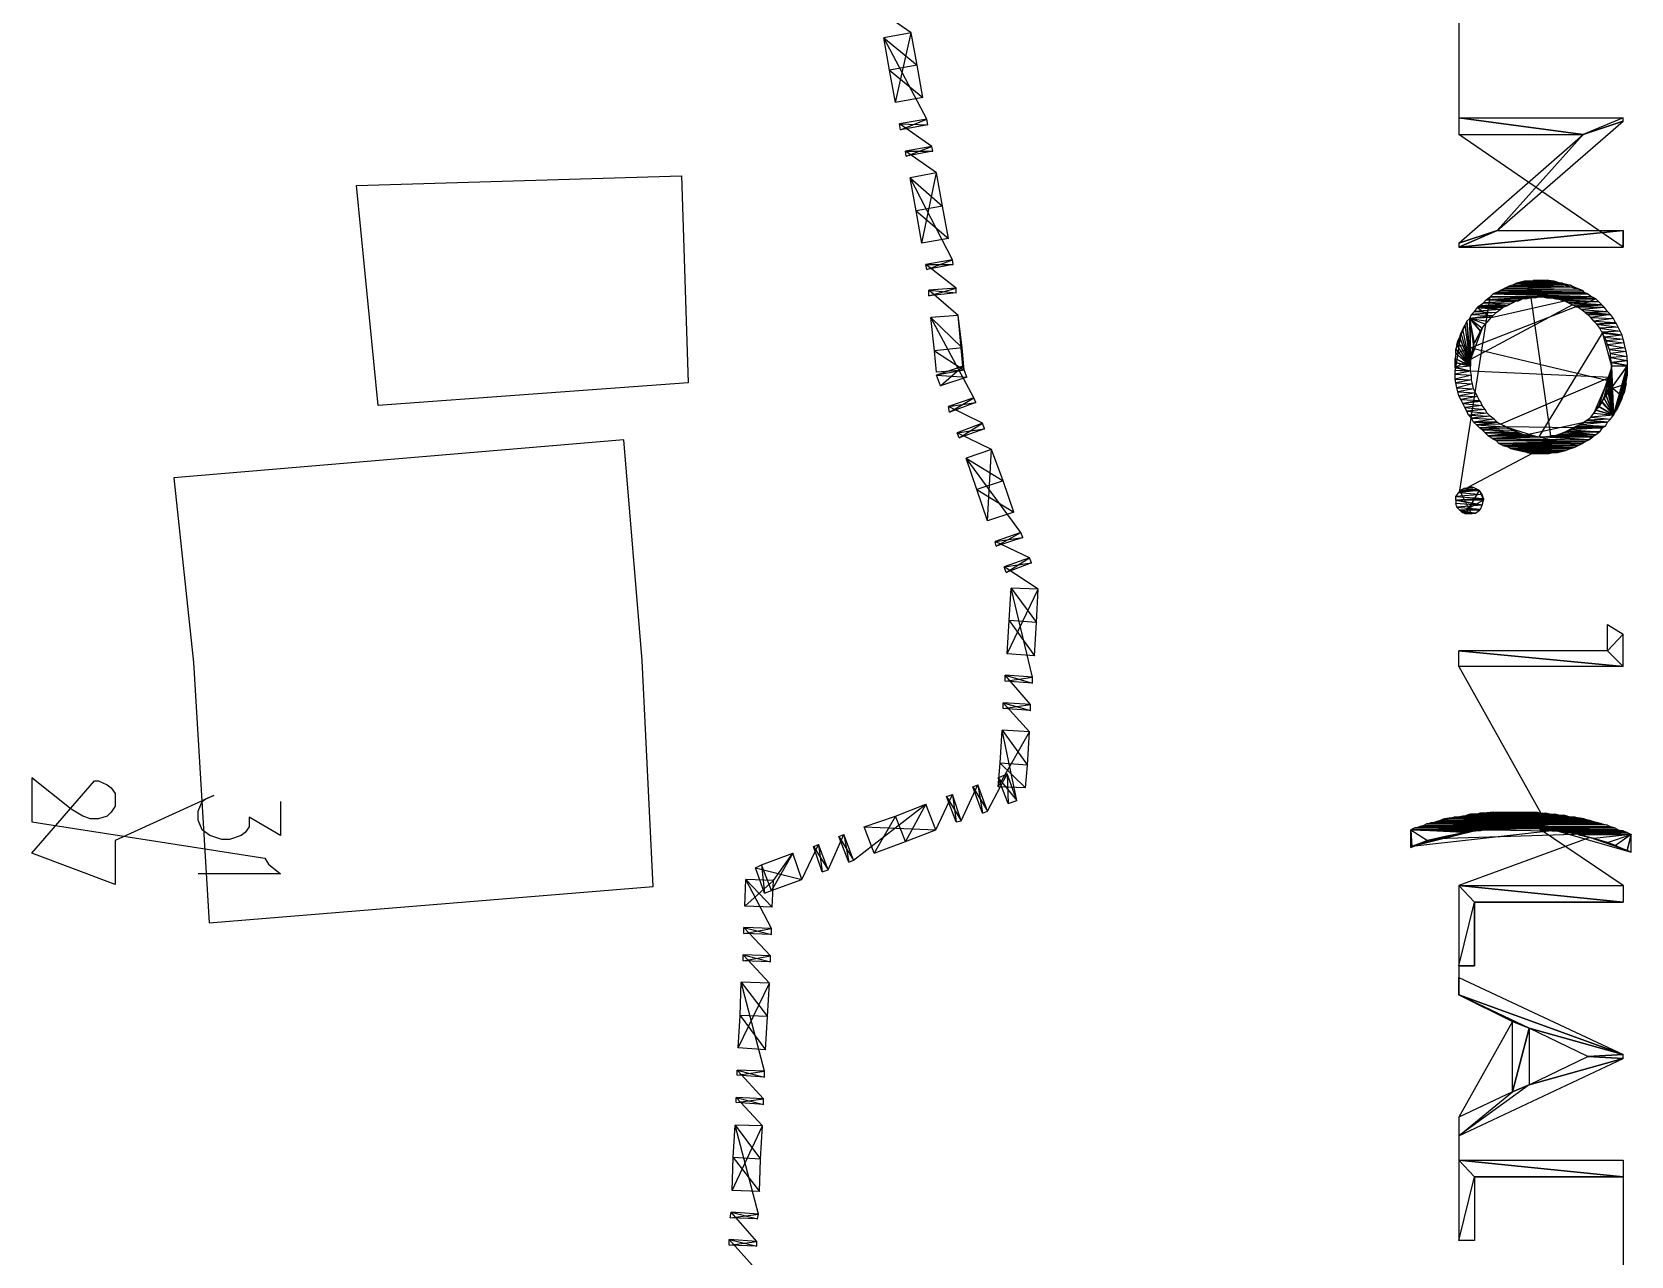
# Model space of a CAD drawing. Header units: metres. Extents: x 0 to 805, y 0 to 1107.
# Drawn here: x 701 to 804.9, y 712 to 791.5 of the extents above; entities that cross this region are included whole.
import ezdxf

# ---------------------------------------------------------------- set-up
doc = ezdxf.new("R2010")
doc.units = ezdxf.units.M
doc.layers.add('GUIDES', color=8, linetype='Continuous')
doc.layers.add('ROADS', color=7, linetype='Continuous')

msp = doc.modelspace()

# ---------------------------------------------------------------- linework, layer by layer
at = {"layer": 'GUIDES'}
for points in [[(758.12, 791.45), (756.34, 791.13), (758.5, 789.35), (758.12, 791.45)], [(756.34, 791.13), (758.5, 789.35), (756.72, 789.04), (756.34, 791.13)], [(758.5, 789.35), (756.72, 789.04), (758.88, 787.26), (758.5, 789.35)], [(756.72, 789.04), (758.88, 787.26), (757.1, 786.94), (756.72, 789.04)], [(759.14, 785.86), (757.36, 785.54), (759.2, 785.48), (759.14, 785.86)], [(757.36, 785.54), (759.2, 785.48), (757.42, 785.16), (757.36, 785.54)], [(804.35, 785.93), (801.74, 784.85), (793.68, 785.93), (804.35, 785.93)], [(801.74, 784.85), (793.68, 785.93), (793.68, 784.85), (801.74, 784.85)], [(804.35, 785.73), (801.74, 784.85), (796.16, 778.62), (804.35, 785.73)], [(804.35, 785.73), (804.35, 785.93), (801.74, 784.85), (804.35, 785.73)], [(759.45, 784.08), (757.74, 783.77), (759.52, 783.77), (759.45, 784.08)], [(801.74, 784.85), (796.16, 778.62), (793.68, 777.8), (801.74, 784.85)], [(757.74, 783.77), (759.52, 783.77), (757.8, 783.45), (757.74, 783.77)], [(743.2, 782.18), (743.64, 768.72), (723.51, 767.26), (722.11, 781.54), (743.2, 782.18)], [(759.77, 782.37), (758.06, 782.05), (760.15, 780.21), (759.77, 782.37)], [(758.06, 782.05), (760.15, 780.21), (758.44, 779.89), (758.06, 782.05)], [(760.15, 780.21), (758.44, 779.89), (760.53, 778.11), (760.15, 780.21)], [(758.44, 779.89), (760.53, 778.11), (758.82, 777.8), (758.44, 779.89)], [(804.35, 777.54), (804.35, 778.62), (793.68, 777.54), (804.35, 777.54)], [(804.35, 778.62), (793.68, 777.54), (796.16, 778.62), (804.35, 778.62)], [(793.68, 777.54), (796.16, 778.62), (793.68, 777.8), (793.68, 777.54)], [(760.79, 776.72), (759.07, 776.4), (760.85, 776.4), (760.79, 776.72)], [(759.07, 776.4), (760.85, 776.4), (759.14, 776.08), (759.07, 776.4)], [(761.04, 774.88), (759.26, 774.75), (761.04, 774.56), (761.04, 774.88)], [(759.26, 774.75), (761.04, 774.56), (759.26, 774.37), (759.26, 774.75)], [(795.9, 774.5), (802.06, 774.5), (796.16, 774.62), (795.9, 774.5)], [(796.41, 774.75), (801.74, 774.69), (796.16, 774.62), (796.41, 774.75)], [(796.16, 774.62), (801.81, 774.62), (801.74, 774.69), (796.16, 774.62)], [(802.06, 774.5), (796.16, 774.62), (801.81, 774.62), (802.06, 774.5)], [(796.66, 774.88), (801.49, 774.81), (796.41, 774.75), (796.66, 774.88)], [(801.49, 774.81), (796.41, 774.75), (801.74, 774.69), (801.49, 774.81)], [(796.92, 775), (801.17, 774.94), (796.66, 774.88), (796.92, 775)], [(801.17, 774.94), (796.66, 774.88), (801.49, 774.81), (801.17, 774.94)], [(797.17, 775.07), (796.92, 775), (801.17, 774.94), (797.17, 775.07)], [(800.66, 775.13), (797.17, 775.07), (800.41, 775.19), (800.66, 775.13)], [(797.17, 775.07), (800.41, 775.19), (797.43, 775.19), (797.17, 775.07)], [(800.66, 775.13), (800.92, 775.07), (797.17, 775.07), (800.66, 775.13)], [(800.92, 775.07), (797.17, 775.07), (801.17, 774.94), (800.92, 775.07)], [(800.41, 775.19), (797.43, 775.19), (800.09, 775.26), (800.41, 775.19)], [(797.43, 775.19), (800.09, 775.26), (797.68, 775.26), (797.43, 775.19)], [(800.09, 775.26), (797.68, 775.26), (797.93, 775.32), (800.09, 775.26)], [(798.25, 775.32), (797.93, 775.32), (800.09, 775.26), (798.25, 775.32)], [(798.51, 775.38), (799.84, 775.32), (798.25, 775.32), (798.51, 775.38)], [(799.84, 775.32), (798.25, 775.32), (800.09, 775.26), (799.84, 775.32)], [(799.52, 775.38), (798.51, 775.38), (799.84, 775.32), (799.52, 775.38)], [(794.89, 773.61), (796.35, 773.48), (794.7, 773.35), (794.89, 773.61)], [(796.35, 773.48), (794.7, 773.35), (796.09, 773.29), (796.35, 773.48)], [(796.54, 773.61), (794.89, 773.61), (796.79, 773.73), (796.54, 773.61)], [(794.89, 773.61), (796.79, 773.73), (795.01, 773.73), (794.89, 773.61)], [(796.54, 773.61), (794.89, 773.61), (796.35, 773.48), (796.54, 773.61)], [(795.27, 773.92), (797.04, 773.86), (795.01, 773.73), (795.27, 773.92)], [(797.04, 773.86), (795.01, 773.73), (796.79, 773.73), (797.04, 773.86)], [(795.27, 773.92), (797.55, 774.05), (795.46, 774.11), (795.27, 773.92)], [(797.3, 773.99), (795.27, 773.92), (797.55, 774.05), (797.3, 773.99)], [(797.3, 773.99), (795.27, 773.92), (797.04, 773.86), (797.3, 773.99)], [(798.38, 774.24), (798.95, 774.3), (795.46, 774.11), (798.38, 774.24)], [(795.71, 774.3), (798.95, 774.3), (795.46, 774.11), (795.71, 774.3)], [(797.81, 774.18), (798.38, 774.24), (795.46, 774.11), (797.81, 774.18)], [(797.81, 774.18), (795.46, 774.11), (797.55, 774.05), (797.81, 774.18)], [(795.71, 774.3), (802.32, 774.3), (795.9, 774.5), (795.71, 774.3)], [(802.32, 774.3), (795.9, 774.5), (802.06, 774.5), (802.32, 774.3)], [(798.12, 774.18), (797.81, 774.18), (798.38, 774.24), (798.12, 774.18)], [(798.7, 774.24), (798.38, 774.24), (798.95, 774.3), (798.7, 774.24)], [(799.39, 774.24), (799.71, 774.24), (799.14, 774.3), (799.39, 774.24)], [(799.71, 774.24), (799.14, 774.3), (802.57, 774.18), (799.71, 774.24)], [(799.14, 774.3), (802.57, 774.18), (802.32, 774.3), (799.14, 774.3)], [(799.71, 774.24), (799.97, 774.18), (802.57, 774.18), (799.71, 774.24)], [(799.97, 774.18), (802.57, 774.18), (800.28, 774.11), (799.97, 774.18)], [(802.57, 774.18), (800.28, 774.11), (802.76, 773.99), (802.57, 774.18)], [(800.28, 774.11), (800.54, 774.05), (802.76, 773.99), (800.28, 774.11)], [(800.54, 774.05), (802.76, 773.99), (800.79, 773.92), (800.54, 774.05)], [(802.76, 773.99), (800.79, 773.92), (802.95, 773.8), (802.76, 773.99)], [(800.79, 773.92), (801.05, 773.8), (802.95, 773.8), (800.79, 773.92)], [(801.05, 773.8), (802.95, 773.8), (801.3, 773.67), (801.05, 773.8)], [(801.3, 773.67), (801.36, 773.67), (802.95, 773.8), (801.3, 773.67)], [(801.36, 773.67), (802.95, 773.8), (803.14, 773.61), (801.36, 773.67)], [(801.36, 773.67), (803.14, 773.61), (801.62, 773.48), (801.36, 773.67)], [(803.14, 773.61), (801.62, 773.48), (803.33, 773.35), (803.14, 773.61)], [(801.62, 773.48), (803.33, 773.35), (801.87, 773.29), (801.62, 773.48)], [(761.17, 773.1), (759.39, 772.97), (761.42, 771), (761.17, 773.1)], [(759.39, 772.97), (761.42, 771), (759.64, 770.81), (759.39, 772.97)], [(794.44, 769.8), (793.93, 772.21), (794.06, 772.46), (794.44, 769.8)], [(794.06, 772.46), (794.44, 769.8), (794.19, 772.72), (794.06, 772.46)], [(794.44, 769.8), (794.19, 772.72), (794.38, 772.91), (794.44, 769.8)], [(794.5, 773.16), (795.9, 773.1), (794.38, 772.91), (794.5, 773.16)], [(795.9, 773.1), (795.77, 772.97), (794.38, 772.91), (795.9, 773.1)], [(795.77, 772.97), (794.38, 772.91), (795.58, 772.72), (795.77, 772.97)], [(795.58, 772.72), (795.39, 772.53), (794.38, 772.91), (795.58, 772.72)], [(795.39, 772.53), (794.38, 772.91), (795.2, 772.27), (795.39, 772.53)], [(794.38, 772.91), (795.2, 772.27), (795.08, 772.08), (794.38, 772.91)], [(795.08, 772.08), (794.7, 771.32), (794.38, 772.91), (795.08, 772.08)], [(794.7, 771.32), (794.38, 772.91), (794.63, 771.07), (794.7, 771.32)], [(794.38, 772.91), (794.63, 771.07), (794.44, 770.24), (794.38, 772.91)], [(794.38, 772.91), (794.44, 770.24), (794.44, 769.8), (794.38, 772.91)], [(794.7, 773.35), (796.09, 773.29), (794.5, 773.16), (794.7, 773.35)], [(796.09, 773.29), (794.5, 773.16), (795.9, 773.1), (796.09, 773.29)], [(803.52, 773.16), (801.87, 773.29), (803.33, 773.35), (803.52, 773.16)], [(802.06, 773.16), (803.52, 773.16), (801.87, 773.29), (802.06, 773.16)], [(802.06, 773.16), (803.52, 773.16), (802.25, 772.97), (802.06, 773.16)], [(803.52, 773.16), (802.25, 772.97), (803.71, 772.91), (803.52, 773.16)], [(802.25, 772.97), (803.71, 772.91), (802.44, 772.72), (802.25, 772.97)], [(803.71, 772.91), (802.44, 772.72), (803.84, 772.65), (803.71, 772.91)], [(802.44, 772.72), (803.84, 772.65), (802.63, 772.53), (802.44, 772.72)], [(803.84, 772.65), (803.9, 772.59), (802.63, 772.53), (803.84, 772.65)], [(803.9, 772.59), (802.63, 772.53), (804.03, 772.34), (803.9, 772.59)], [(802.63, 772.53), (804.03, 772.34), (802.82, 772.27), (802.63, 772.53)], [(794.44, 769.8), (793.55, 771.19), (793.62, 771.45), (794.44, 769.8)], [(793.62, 771.45), (794.44, 769.8), (793.74, 771.7), (793.62, 771.45)], [(794.44, 769.8), (793.74, 771.7), (793.81, 771.96), (794.44, 769.8)], [(793.81, 771.96), (794.44, 769.8), (793.93, 772.21), (793.81, 771.96)], [(795.08, 772.08), (794.95, 771.83), (794.7, 771.32), (795.08, 772.08)], [(794.95, 771.83), (794.82, 771.57), (794.7, 771.32), (794.95, 771.83)], [(804.03, 772.34), (802.82, 772.27), (804.16, 772.08), (804.03, 772.34)], [(802.82, 772.27), (804.16, 772.08), (802.95, 772.02), (802.82, 772.27)], [(804.16, 772.08), (802.95, 772.02), (804.28, 771.83), (804.16, 772.08)], [(802.95, 772.02), (803.01, 771.96), (804.28, 771.83), (802.95, 772.02)], [(803.01, 771.96), (804.28, 771.83), (803.14, 771.7), (803.01, 771.96)], [(804.28, 771.83), (803.14, 771.7), (804.35, 771.57), (804.28, 771.83)], [(803.14, 771.7), (804.35, 771.57), (803.27, 771.45), (803.14, 771.7)], [(804.35, 771.57), (803.27, 771.45), (804.41, 771.32), (804.35, 771.57)], [(803.27, 771.45), (804.41, 771.32), (803.33, 771.19), (803.27, 771.45)], [(761.42, 771), (759.64, 770.81), (761.55, 769.54), (761.42, 771)], [(759.64, 770.81), (761.55, 769.54), (759.77, 769.42), (759.64, 770.81)], [(793.43, 770.3), (794.44, 769.8), (793.49, 770.62), (793.43, 770.3)], [(793.49, 770.88), (794.44, 769.8), (793.55, 771.19), (793.49, 770.88)], [(794.44, 769.8), (793.49, 770.62), (793.49, 770.88), (794.44, 769.8)], [(794.63, 771.07), (794.57, 770.75), (794.44, 770.24), (794.63, 771.07)], [(794.57, 770.75), (794.5, 770.49), (794.44, 770.24), (794.57, 770.75)], [(804.41, 771.32), (803.33, 771.19), (804.47, 771), (804.41, 771.32)], [(803.33, 771.19), (804.47, 771), (803.46, 770.88), (803.33, 771.19)], [(804.47, 771), (803.46, 770.88), (804.54, 770.75), (804.47, 771)], [(803.46, 770.88), (804.54, 770.75), (803.52, 770.62), (803.46, 770.88)], [(804.54, 770.75), (803.52, 770.62), (804.6, 770.43), (804.54, 770.75)], [(803.52, 770.62), (804.6, 770.43), (803.52, 770.37), (803.52, 770.62)], [(804.6, 770.43), (803.52, 770.37), (804.6, 770.18), (804.6, 770.43)], [(803.52, 770.37), (804.6, 770.18), (803.59, 770.05), (803.52, 770.37)], [(761.48, 769.8), (759.77, 769.22), (761.74, 769.1), (761.48, 769.8)], [(793.43, 770.3), (793.43, 770.05), (794.44, 769.8), (793.43, 770.3)], [(793.43, 770.05), (794.44, 769.8), (793.43, 769.73), (793.43, 770.05)], [(794.44, 769.8), (793.43, 769.73), (794.44, 769.48), (794.44, 769.8)], [(793.43, 769.73), (793.43, 769.54), (794.44, 769.48), (793.43, 769.73)], [(793.43, 769.54), (794.44, 769.48), (793.43, 769.29), (793.43, 769.54)], [(794.44, 769.48), (793.43, 769.29), (794.5, 769.22), (794.44, 769.48)], [(803.59, 769.42), (803.52, 769.1), (803.71, 766.62), (803.59, 769.42)], [(804.6, 769.86), (803.59, 770.05), (804.6, 770.18), (804.6, 769.86)], [(803.59, 769.8), (804.6, 769.86), (803.59, 770.05), (803.59, 769.8)], [(804.6, 769.8), (803.59, 769.8), (804.6, 769.86), (804.6, 769.8)], [(803.59, 769.8), (803.59, 769.67), (803.71, 766.62), (803.59, 769.8)], [(803.71, 766.62), (804.6, 769.8), (803.59, 769.8), (803.71, 766.62)], [(803.59, 769.67), (803.59, 769.42), (803.71, 766.62), (803.59, 769.67)], [(804.6, 769.54), (803.71, 766.62), (804.6, 769.8), (804.6, 769.54)], [(803.71, 766.62), (804.6, 769.22), (804.6, 769.54), (803.71, 766.62)], [(759.77, 769.22), (761.74, 769.1), (760.02, 768.53), (759.77, 769.22)], [(793.43, 769.29), (794.5, 769.22), (793.43, 768.97), (793.43, 769.29)], [(794.5, 769.22), (793.43, 768.97), (794.5, 768.91), (794.5, 769.22)], [(793.43, 768.97), (794.5, 768.91), (793.49, 768.72), (793.43, 768.97)], [(794.5, 768.91), (793.49, 768.72), (794.57, 768.65), (794.5, 768.91)], [(793.49, 768.72), (794.57, 768.65), (793.55, 768.4), (793.49, 768.72)], [(794.57, 768.65), (793.55, 768.4), (794.63, 768.34), (794.57, 768.65)], [(793.55, 768.4), (794.63, 768.34), (793.62, 768.15), (793.55, 768.4)], [(794.63, 768.34), (793.62, 768.15), (794.76, 768.08), (794.63, 768.34)], [(803.39, 768.59), (803.33, 768.27), (803.71, 766.62), (803.39, 768.59)], [(803.46, 768.84), (803.39, 768.59), (803.71, 766.62), (803.46, 768.84)], [(803.52, 769.1), (803.46, 768.84), (803.71, 766.62), (803.52, 769.1)], [(804.54, 768.91), (803.71, 766.62), (804.6, 769.22), (804.54, 768.91)], [(803.71, 766.62), (804.54, 768.65), (804.54, 768.91), (803.71, 766.62)], [(804.47, 768.4), (803.71, 766.62), (804.54, 768.65), (804.47, 768.4)], [(804.28, 767.83), (804.47, 768.4), (803.71, 766.62), (804.28, 767.83)], [(804.41, 768.08), (804.28, 767.83), (804.47, 768.4), (804.41, 768.08)], [(762.18, 767.76), (760.53, 767.19), (762.31, 767.45), (762.18, 767.76)], [(760.53, 767.19), (762.31, 767.45), (760.6, 766.81), (760.53, 767.19)], [(793.62, 768.15), (794.76, 768.08), (793.68, 767.89), (793.62, 768.15)], [(794.76, 768.08), (793.68, 767.89), (794.89, 767.83), (794.76, 768.08)], [(793.68, 767.89), (794.89, 767.83), (793.81, 767.64), (793.68, 767.89)], [(794.89, 767.83), (793.81, 767.64), (795.01, 767.57), (794.89, 767.83)], [(793.81, 767.64), (795.01, 767.57), (793.93, 767.38), (793.81, 767.64)], [(795.01, 767.57), (795.08, 767.51), (793.93, 767.38), (795.01, 767.57)], [(795.08, 767.51), (793.93, 767.38), (795.2, 767.26), (795.08, 767.51)], [(793.93, 767.38), (795.2, 767.26), (794.06, 767.13), (793.93, 767.38)], [(795.2, 767.26), (794.06, 767.13), (795.39, 767), (795.2, 767.26)], [(802.76, 767.19), (803.71, 766.62), (802.95, 767.45), (802.76, 767.19)], [(803.08, 767.76), (802.95, 767.51), (803.71, 766.62), (803.08, 767.76)], [(803.71, 766.62), (802.95, 767.45), (802.95, 767.51), (803.71, 766.62)], [(803.2, 768.02), (803.08, 767.76), (803.71, 766.62), (803.2, 768.02)], [(803.33, 768.27), (803.2, 768.02), (803.71, 766.62), (803.33, 768.27)], [(803.84, 766.88), (804.28, 767.83), (803.71, 766.62), (803.84, 766.88)], [(804.22, 767.57), (803.84, 766.88), (804.28, 767.83), (804.22, 767.57)], [(803.84, 766.88), (804.09, 767.32), (804.22, 767.57), (803.84, 766.88)], [(803.97, 767.07), (803.84, 766.88), (804.09, 767.32), (803.97, 767.07)], [(794.06, 767.13), (795.39, 767), (794.19, 766.88), (794.06, 767.13)], [(795.39, 767), (794.19, 766.88), (795.52, 766.75), (795.39, 767)], [(794.19, 766.88), (795.52, 766.75), (794.31, 766.62), (794.19, 766.88)], [(795.52, 766.75), (794.31, 766.62), (795.71, 766.56), (795.52, 766.75)], [(794.31, 766.62), (795.71, 766.56), (794.5, 766.43), (794.31, 766.62)], [(795.71, 766.56), (794.5, 766.43), (795.97, 766.37), (795.71, 766.56)], [(794.5, 766.43), (795.97, 766.37), (794.63, 766.18), (794.5, 766.43)], [(795.97, 766.37), (794.63, 766.18), (796.16, 766.18), (795.97, 766.37)], [(802, 766.3), (801.81, 766.18), (803.33, 766.18), (802, 766.3)], [(802.25, 766.49), (803.52, 766.37), (802, 766.3), (802.25, 766.49)], [(803.52, 766.37), (802, 766.3), (803.33, 766.18), (803.52, 766.37)], [(802.44, 766.75), (803.71, 766.62), (802.25, 766.49), (802.44, 766.75)], [(803.71, 766.62), (802.25, 766.49), (803.52, 766.37), (803.71, 766.62)], [(802.57, 766.94), (802.44, 766.75), (803.71, 766.62), (802.57, 766.94)], [(802.76, 767.19), (802.57, 766.94), (803.71, 766.62), (802.76, 767.19)], [(762.75, 766.11), (761.1, 765.48), (762.88, 765.73), (762.75, 766.11)], [(761.1, 765.48), (762.88, 765.73), (761.23, 765.16), (761.1, 765.48)], [(794.82, 765.99), (796.16, 766.18), (794.63, 766.18), (794.82, 765.99)], [(796.41, 766.05), (794.82, 765.99), (796.16, 766.18), (796.41, 766.05)], [(796.41, 766.05), (794.82, 765.99), (796.66, 765.86), (796.41, 766.05)], [(794.82, 765.99), (796.66, 765.86), (795.01, 765.8), (794.82, 765.99)], [(796.73, 765.86), (795.01, 765.8), (796.92, 765.73), (796.73, 765.86)], [(796.66, 765.86), (796.73, 765.86), (795.01, 765.8), (796.66, 765.86)], [(795.01, 765.8), (796.92, 765.73), (795.2, 765.67), (795.01, 765.8)], [(796.92, 765.73), (795.2, 765.67), (797.24, 765.61), (796.92, 765.73)], [(795.2, 765.67), (797.24, 765.61), (795.39, 765.48), (795.2, 765.67)], [(797.24, 765.61), (795.39, 765.48), (797.49, 765.48), (797.24, 765.61)], [(795.58, 765.29), (797.49, 765.48), (795.39, 765.48), (795.58, 765.29)], [(797.74, 765.41), (795.58, 765.29), (797.49, 765.48), (797.74, 765.41)], [(797.74, 765.41), (798, 765.35), (795.58, 765.29), (797.74, 765.41)], [(798, 765.35), (795.58, 765.29), (798.31, 765.29), (798, 765.35)], [(795.58, 765.29), (798.31, 765.29), (795.84, 765.1), (795.58, 765.29)], [(798.57, 765.29), (798.89, 765.22), (795.84, 765.1), (798.57, 765.29)], [(798.31, 765.29), (798.57, 765.29), (795.84, 765.1), (798.31, 765.29)], [(798.89, 765.22), (795.84, 765.1), (802.12, 765.03), (798.89, 765.22)], [(798.89, 765.22), (799.33, 765.22), (802.12, 765.03), (798.89, 765.22)], [(799.65, 765.29), (802.38, 765.22), (799.33, 765.22), (799.65, 765.29)], [(799.33, 765.22), (802.12, 765.03), (802.38, 765.22), (799.33, 765.22)], [(799.9, 765.29), (799.65, 765.29), (802.38, 765.22), (799.9, 765.29)], [(799.9, 765.29), (802.38, 765.22), (800.16, 765.35), (799.9, 765.29)], [(800.47, 765.48), (802.57, 765.35), (800.16, 765.35), (800.47, 765.48)], [(802.38, 765.22), (800.16, 765.35), (802.57, 765.35), (802.38, 765.22)], [(800.47, 765.48), (802.57, 765.35), (800.73, 765.54), (800.47, 765.48)], [(800.98, 765.67), (802.82, 765.54), (800.73, 765.54), (800.98, 765.67)], [(802.57, 765.35), (800.73, 765.54), (802.82, 765.54), (802.57, 765.35)], [(803.01, 765.8), (800.98, 765.67), (802.82, 765.54), (803.01, 765.8)], [(801.24, 765.8), (803.01, 765.8), (800.98, 765.67), (801.24, 765.8)], [(801.24, 765.8), (803.01, 765.8), (801.3, 765.86), (801.24, 765.8)], [(801.55, 765.99), (803.2, 765.92), (801.3, 765.86), (801.55, 765.99)], [(803.01, 765.8), (801.3, 765.86), (803.2, 765.92), (803.01, 765.8)], [(803.33, 766.18), (801.55, 765.99), (803.2, 765.92), (803.33, 766.18)], [(801.81, 766.18), (803.33, 766.18), (801.55, 765.99), (801.81, 766.18)], [(739.45, 765.03), (710.24, 762.56), (711.51, 750.56), (712.53, 733.66), (741.36, 736.01), (740.66, 750.68), (739.45, 765.03)], [(763.33, 764.4), (761.68, 763.83), (764.09, 762.37), (763.33, 764.4)], [(795.84, 765.1), (802.12, 765.03), (796.09, 764.97), (795.84, 765.1)], [(802.12, 765.03), (796.09, 764.97), (801.87, 764.91), (802.12, 765.03)], [(796.09, 764.97), (801.87, 764.91), (796.28, 764.78), (796.09, 764.97)], [(801.87, 764.91), (801.68, 764.78), (796.28, 764.78), (801.87, 764.91)], [(801.68, 764.78), (796.28, 764.78), (801.43, 764.65), (801.68, 764.78)], [(796.28, 764.78), (801.43, 764.65), (796.54, 764.65), (796.28, 764.78)], [(796.54, 764.65), (796.79, 764.59), (801.17, 764.53), (796.54, 764.65)], [(801.43, 764.65), (796.54, 764.65), (801.17, 764.53), (801.43, 764.65)], [(796.79, 764.59), (801.17, 764.53), (797.04, 764.46), (796.79, 764.59)], [(801.17, 764.53), (797.04, 764.46), (800.92, 764.46), (801.17, 764.53)], [(797.04, 764.46), (800.92, 764.46), (797.3, 764.4), (797.04, 764.46)], [(800.92, 764.46), (797.3, 764.4), (800.6, 764.34), (800.92, 764.46)], [(797.3, 764.4), (797.62, 764.34), (800.6, 764.34), (797.3, 764.4)], [(797.62, 764.34), (800.6, 764.34), (797.87, 764.27), (797.62, 764.34)], [(800.6, 764.34), (797.87, 764.27), (800.35, 764.27), (800.6, 764.34)], [(797.87, 764.27), (800.35, 764.27), (798.12, 764.21), (797.87, 764.27)], [(800.35, 764.27), (798.12, 764.21), (800.09, 764.21), (800.35, 764.27)], [(799.78, 764.21), (798.12, 764.21), (798.44, 764.14), (799.78, 764.21)], [(799.78, 764.21), (799.52, 764.14), (798.44, 764.14), (799.78, 764.21)], [(761.68, 763.83), (764.09, 762.37), (762.37, 761.8), (761.68, 763.83)], [(764.09, 762.37), (762.37, 761.8), (764.79, 760.33), (764.09, 762.37)], [(762.37, 761.8), (764.79, 760.33), (763.07, 759.76), (762.37, 761.8)], [(793.68, 761.6), (795.2, 761.48), (793.49, 761.35), (793.68, 761.6)], [(795.2, 761.48), (793.49, 761.35), (795.27, 761.22), (795.2, 761.48)], [(793.49, 761.35), (795.27, 761.22), (793.49, 761.1), (793.49, 761.35)], [(795.27, 761.22), (795.27, 761.1), (793.49, 761.1), (795.27, 761.22)], [(793.49, 761.1), (793.49, 760.91), (795.2, 760.78), (793.49, 761.1)], [(795.27, 761.1), (793.49, 761.1), (795.2, 760.78), (795.27, 761.1)], [(793.74, 761.73), (795.01, 761.73), (793.68, 761.6), (793.74, 761.73)], [(795.01, 761.73), (793.68, 761.6), (795.2, 761.48), (795.01, 761.73)], [(794, 761.86), (794.89, 761.8), (793.74, 761.73), (794, 761.86)], [(794.89, 761.8), (793.74, 761.73), (795.01, 761.73), (794.89, 761.8)], [(794.25, 761.92), (794.63, 761.92), (794, 761.86), (794.25, 761.92)], [(794.63, 761.92), (794, 761.86), (794.89, 761.8), (794.63, 761.92)], [(794.38, 761.99), (794.25, 761.92), (794.63, 761.92), (794.38, 761.99)], [(793.49, 760.91), (795.2, 760.78), (793.55, 760.65), (793.49, 760.91)], [(795.2, 760.78), (793.55, 760.65), (795.08, 760.53), (795.2, 760.78)], [(793.55, 760.65), (795.08, 760.53), (793.74, 760.46), (793.55, 760.65)], [(795.08, 760.53), (795.01, 760.46), (793.74, 760.46), (795.08, 760.53)], [(794.76, 760.27), (793.87, 760.33), (793.74, 760.46), (794.76, 760.27)], [(795.01, 760.46), (793.74, 760.46), (794.76, 760.27), (795.01, 760.46)], [(794.12, 760.21), (794.76, 760.27), (793.87, 760.33), (794.12, 760.21)], [(794.5, 760.21), (794.12, 760.21), (794.76, 760.27), (794.5, 760.21)], [(765.23, 759), (763.58, 758.43), (765.36, 758.68), (765.23, 759)], [(763.58, 758.43), (765.36, 758.68), (763.64, 758.11), (763.58, 758.43)], [(765.8, 757.35), (764.15, 756.78), (765.93, 757.03), (765.8, 757.35)], [(764.15, 756.78), (765.93, 757.03), (764.28, 756.4), (764.15, 756.78)], [(764.6, 755.38), (766.25, 753.16), (764.47, 753.29), (764.6, 755.38)], [(766.37, 755.32), (764.6, 755.38), (766.25, 753.16), (766.37, 755.32)], [(764.47, 753.29), (766.12, 751), (764.34, 751.13), (764.47, 753.29)], [(766.25, 753.16), (764.47, 753.29), (766.12, 751), (766.25, 753.16)], [(803.33, 753.03), (804.35, 752.4), (803.33, 751.32), (803.33, 753.03)], [(804.35, 752.4), (803.33, 751.32), (804.35, 750.3), (804.35, 752.4)], [(793.68, 751.32), (804.35, 750.3), (793.68, 750.3), (793.68, 751.32)], [(803.33, 751.32), (793.68, 751.32), (804.35, 750.3), (803.33, 751.32)], [(765.99, 749.6), (764.22, 749.73), (765.99, 749.22), (765.99, 749.6)], [(764.22, 749.73), (765.99, 749.22), (764.22, 749.35), (764.22, 749.73)], [(765.87, 747.83), (764.09, 747.95), (765.87, 747.44), (765.87, 747.83)], [(764.09, 747.95), (765.87, 747.44), (764.09, 747.57), (764.09, 747.95)], [(764.02, 746.17), (765.68, 743.89), (763.9, 744.02), (764.02, 746.17)], [(765.8, 746.05), (764.02, 746.17), (765.68, 743.89), (765.8, 746.05)], [(763.9, 744.02), (765.55, 742.43), (763.77, 742.49), (763.9, 744.02)], [(765.68, 743.89), (763.9, 744.02), (765.55, 742.43), (765.68, 743.89)], [(762.44, 742.62), (762.75, 740.78), (762.12, 742.49), (762.44, 742.62)], [(763.07, 740.9), (762.44, 742.62), (762.75, 740.78), (763.07, 740.9)], [(764.34, 743.32), (764.41, 741.41), (763.77, 743.06), (764.34, 743.32)], [(764.98, 741.6), (764.34, 743.32), (764.41, 741.41), (764.98, 741.6)], [(759.07, 741.35), (757.74, 738.94), (757.1, 740.59), (759.07, 741.35)], [(759.71, 739.7), (759.07, 741.35), (757.74, 738.94), (759.71, 739.7)], [(760.79, 741.98), (761.04, 740.21), (760.41, 741.86), (760.79, 741.98)], [(761.36, 740.27), (760.79, 741.98), (761.04, 740.21), (761.36, 740.27)], [(757.1, 740.59), (755.71, 738.17), (755.07, 739.89), (757.1, 740.59)], [(757.74, 738.94), (757.1, 740.59), (755.71, 738.17), (757.74, 738.94)], [(792.41, 740.27), (792.16, 740.21), (802.44, 740.21), (792.41, 740.27)], [(801.81, 740.4), (802.12, 740.33), (792.41, 740.27), (801.81, 740.4)], [(792.73, 740.4), (801.81, 740.4), (792.41, 740.27), (792.73, 740.4)], [(802.12, 740.33), (792.41, 740.27), (802.44, 740.21), (802.12, 740.33)], [(793.04, 740.46), (792.73, 740.4), (801.81, 740.4), (793.04, 740.46)], [(801.24, 740.52), (801.55, 740.46), (793.04, 740.46), (801.24, 740.52)], [(801.05, 740.52), (801.24, 740.52), (793.04, 740.46), (801.05, 740.52)], [(793.36, 740.52), (801.05, 740.52), (793.04, 740.46), (793.36, 740.52)], [(801.55, 740.46), (793.04, 740.46), (801.81, 740.4), (801.55, 740.46)], [(793.62, 740.52), (801.05, 740.52), (793.93, 740.59), (793.62, 740.52)], [(793.93, 740.59), (800.73, 740.59), (800.47, 740.65), (793.93, 740.59)], [(800.16, 740.65), (800.47, 740.65), (793.93, 740.59), (800.16, 740.65)], [(794.19, 740.65), (800.16, 740.65), (793.93, 740.59), (794.19, 740.65)], [(801.05, 740.52), (793.93, 740.59), (800.73, 740.59), (801.05, 740.52)], [(799.9, 740.71), (794.19, 740.65), (800.16, 740.65), (799.9, 740.71)], [(799.58, 740.71), (799.9, 740.71), (794.19, 740.65), (799.58, 740.71)], [(794.44, 740.71), (799.58, 740.71), (794.19, 740.65), (794.44, 740.71)], [(799.33, 740.78), (794.76, 740.71), (799.58, 740.71), (799.33, 740.78)], [(799.01, 740.78), (799.33, 740.78), (794.76, 740.71), (799.01, 740.78)], [(795.01, 740.78), (799.01, 740.78), (794.76, 740.71), (795.01, 740.78)], [(795.58, 740.78), (799.01, 740.78), (795.9, 740.84), (795.58, 740.78)], [(799.01, 740.78), (795.9, 740.84), (798.76, 740.84), (799.01, 740.78)], [(753.74, 739.38), (754.06, 737.6), (753.42, 739.25), (753.74, 739.38)], [(754.37, 737.73), (753.74, 739.38), (754.06, 737.6), (754.37, 737.73)], [(795.97, 739.76), (790.82, 739.82), (790.57, 739.7), (795.97, 739.76)], [(795.97, 739.76), (790.57, 739.7), (795.65, 739.7), (795.97, 739.76)], [(795.33, 739.7), (790.57, 739.7), (794.76, 739.63), (795.33, 739.7)], [(790.57, 739.7), (794.76, 739.63), (794.25, 739.57), (790.57, 739.7)], [(794.25, 739.57), (793.93, 739.51), (790.57, 739.7), (794.25, 739.57)], [(793.93, 739.51), (790.57, 739.7), (791.65, 739), (793.93, 739.51)], [(790.57, 739.7), (791.65, 739), (790.63, 738.62), (790.57, 739.7)], [(790.57, 739.7), (790.63, 738.62), (790.57, 738.55), (790.57, 739.7)], [(791.08, 739.89), (803.52, 739.89), (790.82, 739.82), (791.08, 739.89)], [(803.52, 739.89), (790.82, 739.82), (803.78, 739.82), (803.52, 739.89)], [(790.82, 739.82), (803.78, 739.82), (798.89, 739.76), (790.82, 739.82)], [(798.89, 739.76), (795.97, 739.76), (790.82, 739.82), (798.89, 739.76)], [(791.33, 739.95), (791.08, 739.89), (803.52, 739.89), (791.33, 739.95)], [(802.95, 740.08), (803.27, 740.01), (791.33, 739.95), (802.95, 740.08)], [(791.58, 740.08), (802.95, 740.08), (791.33, 739.95), (791.58, 740.08)], [(803.27, 740.01), (791.33, 739.95), (803.52, 739.89), (803.27, 740.01)], [(791.84, 740.14), (802.7, 740.14), (791.58, 740.08), (791.84, 740.14)], [(802.7, 740.14), (791.58, 740.08), (802.95, 740.08), (802.7, 740.14)], [(792.22, 739.13), (792.79, 739.25), (791.65, 739), (792.22, 739.13)], [(792.16, 740.21), (802.44, 740.21), (791.84, 740.14), (792.16, 740.21)], [(802.44, 740.21), (791.84, 740.14), (802.7, 740.14), (802.44, 740.21)], [(792.54, 739.19), (792.22, 739.13), (792.79, 739.25), (792.54, 739.19)], [(793.74, 739.44), (792.79, 739.25), (793.93, 739.51), (793.74, 739.44)], [(793.74, 739.44), (793.43, 739.38), (792.79, 739.25), (793.74, 739.44)], [(793.43, 739.38), (793.11, 739.32), (792.79, 739.25), (793.43, 739.38)], [(794.76, 739.63), (794.5, 739.57), (794.25, 739.57), (794.76, 739.63)], [(795.33, 739.7), (795.08, 739.63), (794.76, 739.63), (795.33, 739.7)], [(803.78, 739.82), (798.89, 739.76), (804.03, 739.7), (803.78, 739.82)], [(798.89, 739.76), (804.03, 739.7), (799.14, 739.7), (798.89, 739.76)], [(799.46, 739.7), (804.35, 739.63), (799.71, 739.63), (799.46, 739.7)], [(799.46, 739.7), (804.03, 739.7), (804.35, 739.63), (799.46, 739.7)], [(800.03, 739.63), (800.28, 739.57), (804.6, 739.51), (800.03, 739.63)], [(800.03, 739.63), (804.35, 739.63), (804.6, 739.51), (800.03, 739.63)], [(800.28, 739.57), (804.6, 739.51), (800.6, 739.51), (800.28, 739.57)], [(800.85, 739.51), (801.17, 739.44), (804.86, 739.38), (800.85, 739.51)], [(800.85, 739.51), (804.6, 739.51), (804.86, 739.38), (800.85, 739.51)], [(801.17, 739.44), (804.86, 739.38), (801.43, 739.38), (801.17, 739.44)], [(802.19, 739.19), (801.55, 739.32), (801.43, 739.38), (802.19, 739.19)], [(802.19, 739.19), (802.44, 739.13), (801.43, 739.38), (802.19, 739.19)], [(802.44, 739.13), (801.43, 739.38), (804.86, 739.38), (802.44, 739.13)], [(802.44, 739.13), (803.33, 738.87), (804.86, 739.38), (802.44, 739.13)], [(803.33, 738.87), (804.86, 739.38), (803.84, 738.68), (803.33, 738.87)], [(804.86, 739.38), (803.84, 738.68), (804.6, 738.36), (804.86, 739.38)], [(804.86, 739.38), (804.6, 738.36), (804.86, 738.24), (804.86, 739.38)], [(752.09, 738.74), (752.34, 736.97), (751.77, 738.62), (752.09, 738.74)], [(752.72, 737.09), (752.09, 738.74), (752.34, 736.97), (752.72, 737.09)], [(791.14, 738.81), (791.65, 739), (790.63, 738.62), (791.14, 738.81)], [(791.14, 738.81), (790.89, 738.68), (790.63, 738.62), (791.14, 738.81)], [(791.39, 738.87), (791.14, 738.81), (791.65, 739), (791.39, 738.87)], [(792.22, 739.13), (791.96, 739.06), (791.65, 739), (792.22, 739.13)], [(802.44, 739.13), (802.76, 739), (803.33, 738.87), (802.44, 739.13)], [(802.76, 739), (803.01, 738.94), (803.33, 738.87), (802.76, 739)], [(803.33, 738.87), (803.59, 738.74), (803.84, 738.68), (803.33, 738.87)], [(804.6, 738.36), (804.09, 738.55), (803.84, 738.68), (804.6, 738.36)], [(804.35, 738.43), (804.6, 738.36), (804.09, 738.55), (804.35, 738.43)], [(748.4, 737.41), (748.59, 735.57), (748.02, 737.22), (748.4, 737.41)], [(750.44, 738.17), (749.04, 735.76), (748.4, 737.41), (750.44, 738.17)], [(749.04, 735.76), (748.4, 737.41), (748.59, 735.57), (749.04, 735.76)], [(751.01, 736.46), (750.44, 738.17), (749.04, 735.76), (751.01, 736.46)], [(747.39, 736.46), (749.1, 734.68), (747.32, 734.74), (747.39, 736.46)], [(749.17, 736.4), (747.39, 736.46), (749.1, 734.68), (749.17, 736.4)], [(804.35, 735), (794.7, 735), (793.68, 736.08), (804.35, 735)], [(794.7, 735), (793.68, 736.08), (793.68, 730.87), (794.7, 735)], [(804.35, 735), (793.68, 736.08), (804.35, 736.08), (804.35, 735)], [(794.7, 735), (794.7, 730.87), (793.68, 730.87), (794.7, 735)], [(749.04, 733.28), (747.26, 733.35), (749.04, 732.9), (749.04, 733.28)], [(747.26, 733.35), (749.04, 732.9), (747.26, 732.97), (747.26, 733.35)], [(748.98, 731.51), (747.2, 731.57), (748.98, 731.12), (748.98, 731.51)], [(747.2, 731.57), (748.98, 731.12), (747.2, 731.19), (747.2, 731.57)], [(804.35, 725.09), (793.68, 728.97), (793.68, 730.11), (804.35, 725.09)], [(747.07, 729.79), (748.78, 727.57), (747.01, 727.63), (747.07, 729.79)], [(748.91, 729.73), (747.07, 729.79), (748.78, 727.57), (748.91, 729.73)], [(793.68, 728.97), (797.17, 727.25), (798.25, 726.81), (793.68, 728.97)], [(798.25, 726.81), (804.35, 725.09), (793.68, 728.97), (798.25, 726.81)], [(747.01, 727.63), (748.66, 725.41), (746.88, 725.54), (747.01, 727.63)], [(748.78, 727.57), (747.01, 727.63), (748.66, 725.41), (748.78, 727.57)], [(797.17, 727.25), (798.25, 726.81), (797.17, 722.68), (797.17, 727.25)], [(798.25, 726.81), (798.25, 723.12), (797.17, 722.68), (798.25, 726.81)], [(798.25, 726.81), (804.35, 725.09), (802.06, 724.97), (798.25, 726.81)], [(804.35, 724.84), (798.25, 723.12), (793.68, 719.82), (804.35, 724.84)], [(802.06, 724.97), (804.35, 724.84), (798.25, 723.12), (802.06, 724.97)], [(804.35, 725.09), (802.06, 724.97), (804.35, 724.84), (804.35, 725.09)], [(748.59, 724.01), (746.82, 724.08), (748.59, 723.63), (748.59, 724.01)], [(746.82, 724.08), (748.59, 723.63), (746.82, 723.76), (746.82, 724.08)], [(793.68, 719.82), (797.17, 722.68), (798.25, 723.12), (793.68, 719.82)], [(793.68, 721.03), (793.68, 719.82), (797.17, 722.68), (793.68, 721.03)], [(748.53, 722.23), (746.75, 722.3), (748.53, 721.85), (748.53, 722.23)], [(746.75, 722.3), (748.53, 721.85), (746.75, 721.98), (746.75, 722.3)], [(746.69, 720.52), (748.34, 718.3), (746.56, 718.42), (746.69, 720.52)], [(748.47, 720.46), (746.69, 720.52), (748.34, 718.3), (748.47, 720.46)], [(746.56, 718.42), (748.28, 716.2), (746.5, 716.27), (746.56, 718.42)], [(748.34, 718.3), (746.56, 718.42), (748.28, 716.2), (748.34, 718.3)], [(804.35, 717.15), (794.7, 717.15), (793.68, 718.23), (804.35, 717.15)], [(794.7, 717.15), (793.68, 718.23), (793.68, 713.03), (794.7, 717.15)], [(804.35, 717.15), (793.68, 718.23), (804.35, 718.23), (804.35, 717.15)], [(794.7, 717.15), (794.7, 713.03), (793.68, 713.03), (794.7, 717.15)], [(746.44, 714.87), (748.15, 714.42), (746.37, 714.49), (746.44, 714.87)], [(748.21, 714.74), (746.44, 714.87), (748.15, 714.42), (748.21, 714.74)], [(748.09, 712.96), (746.31, 713.09), (748.09, 712.65), (748.09, 712.96)], [(746.31, 713.09), (748.09, 712.65), (746.31, 712.71), (746.31, 713.09)]]:
    msp.add_lwpolyline(points, close=True, dxfattribs=at)
at = {"layer": 'ROADS'}
for points in [[(793.68, 795.07), (793.68, 785.93), (801.74, 784.85), (804.35, 785.73), (804.35, 785.93), (801.74, 784.85), (796.16, 778.62), (793.68, 777.8), (796.16, 778.62), (793.68, 777.54), (804.35, 778.62), (804.35, 777.54), (793.68, 784.85)], [(748.02, 711.19), (746.31, 713.09), (748.09, 712.65), (746.31, 712.71), (748.09, 712.96), (746.44, 714.87), (748.15, 714.42), (746.37, 714.49), (748.21, 714.74), (746.69, 720.52), (748.34, 718.3), (746.56, 718.42), (748.28, 716.2), (746.5, 716.27), (748.47, 720.46), (746.75, 722.3), (748.53, 721.85), (746.75, 721.98), (748.53, 722.23), (746.82, 724.08), (748.59, 723.63), (746.82, 723.76), (748.59, 724.01), (747.07, 729.79), (748.78, 727.57), (747.01, 727.63), (748.66, 725.41), (746.88, 725.54), (748.91, 729.73), (747.2, 731.57), (748.98, 731.12), (747.2, 731.19), (748.98, 731.51), (747.26, 733.35), (749.04, 732.9), (747.26, 732.97), (749.04, 733.28), (747.39, 736.46), (749.1, 734.68), (747.32, 734.74), (749.17, 736.4), (750.44, 738.17), (749.04, 735.76), (748.4, 737.41), (748.59, 735.57), (748.02, 737.22), (751.01, 736.46), (752.09, 738.74), (752.34, 736.97), (751.77, 738.62), (752.72, 737.09), (753.74, 739.38), (754.06, 737.6), (753.42, 739.25), (754.37, 737.73), (759.07, 741.35), (757.74, 738.94), (757.1, 740.59), (755.71, 738.17), (755.07, 739.89), (759.71, 739.7), (760.79, 741.98), (761.04, 740.21), (760.41, 741.86), (761.36, 740.27), (762.44, 742.62), (762.75, 740.78), (762.12, 742.49), (763.07, 740.9), (764.34, 743.32), (764.41, 741.41), (763.77, 743.06), (764.98, 741.6), (764.02, 746.17), (765.68, 743.89), (763.9, 744.02), (765.55, 742.43), (763.77, 742.49), (765.8, 746.05), (764.09, 747.95), (765.87, 747.44), (764.09, 747.57), (765.87, 747.83), (764.22, 749.73), (765.99, 749.22), (764.22, 749.35), (765.99, 749.6), (764.6, 755.38), (766.25, 753.16), (764.47, 753.29), (766.12, 751), (764.34, 751.13), (766.37, 755.32), (764.15, 756.78), (765.93, 757.03), (764.28, 756.4), (765.8, 757.35), (763.58, 758.43), (765.36, 758.68), (763.64, 758.11), (765.23, 759), (761.68, 763.83), (764.09, 762.37), (762.37, 761.8), (764.79, 760.33), (763.07, 759.76), (763.33, 764.4), (761.1, 765.48), (762.88, 765.73), (761.23, 765.16), (762.75, 766.11), (760.53, 767.19), (762.31, 767.45), (760.6, 766.81), (762.18, 767.76), (759.39, 772.97), (761.42, 771), (759.64, 770.81), (761.55, 769.54), (759.77, 769.22), (761.74, 769.1), (760.02, 768.53), (761.48, 769.8), (761.17, 773.1), (759.26, 774.75), (761.04, 774.56), (759.26, 774.37), (761.04, 774.88), (759.07, 776.4), (760.85, 776.4), (759.14, 776.08), (760.79, 776.72), (758.06, 782.05), (760.15, 780.21), (758.44, 779.89), (760.53, 778.11), (758.82, 777.8), (759.77, 782.37), (757.74, 783.77), (759.52, 783.77), (757.8, 783.45), (759.45, 784.08), (757.36, 785.54), (759.2, 785.48), (757.42, 785.16), (759.14, 785.86), (756.34, 791.13), (758.5, 789.35), (756.72, 789.04), (758.88, 787.26), (757.1, 786.94), (758.12, 791.45), (756.02, 792.91)], [(743.2, 782.18), (743.64, 768.72), (723.51, 767.26), (722.11, 781.54)], [(796.16, 774.62), (801.81, 774.62), (801.74, 774.69), (799.52, 775.38), (798.51, 775.38), (799.84, 775.32), (798.25, 775.32), (800.09, 775.26), (797.43, 775.19), (800.41, 775.19), (797.17, 775.07), (800.66, 775.13), (800.92, 775.07), (797.17, 775.07), (796.92, 775), (801.17, 774.94), (796.66, 774.88), (801.49, 774.81), (796.41, 774.75), (802.06, 774.5), (795.9, 774.5), (802.32, 774.3), (802.57, 774.18), (799.14, 774.3), (795.71, 774.3), (798.95, 774.3), (797.93, 775.32), (797.68, 775.26), (797.93, 775.32)], [(798.44, 764.14), (799.52, 764.14), (799.78, 764.21), (798.12, 764.21), (798.44, 764.14), (794.25, 761.92), (794.63, 761.92), (794, 761.86), (794.89, 761.8), (793.68, 761.6), (795.2, 761.48), (793.49, 761.35), (795.27, 761.22), (793.49, 761.1), (793.49, 760.91), (795.2, 760.78), (793.55, 760.65), (795.08, 760.53), (795.01, 760.46), (793.74, 760.46), (794.76, 760.27), (794.12, 760.21), (795.01, 761.73), (795.27, 761.1), (793.87, 760.33), (794.5, 760.21), (793.74, 761.73), (795.71, 774.3), (798.95, 774.3), (795.46, 774.11), (797.55, 774.05), (795.27, 773.92), (797.04, 773.86), (795.01, 773.73), (796.35, 773.48), (794.7, 773.35), (796.09, 773.29), (794.5, 773.16), (795.9, 773.1), (794.38, 772.91), (794.19, 772.72), (794.44, 769.8), (793.43, 770.05), (793.43, 770.3), (794.44, 769.8), (793.49, 770.62), (802.57, 774.18), (799.97, 774.18), (799.71, 774.24), (799.14, 774.3), (802.57, 774.18), (800.28, 774.11), (802.76, 773.99), (800.79, 773.92), (802.95, 773.8), (801.36, 773.67), (801.3, 773.67), (803.14, 773.61), (801.62, 773.48), (803.33, 773.35), (801.87, 773.29), (803.52, 773.16), (802.06, 773.16), (803.52, 773.16), (802.25, 772.97), (803.71, 772.91), (802.44, 772.72), (803.84, 772.65), (802.63, 772.53), (803.9, 772.59), (803.84, 772.65), (802.63, 772.53), (804.03, 772.34), (802.82, 772.27), (804.16, 772.08), (802.95, 772.02), (804.28, 771.83), (803.14, 771.7), (804.35, 771.57), (803.27, 771.45), (804.41, 771.32), (803.33, 771.19), (804.47, 771), (803.46, 770.88), (804.54, 770.75), (803.52, 770.62), (804.6, 770.43), (803.52, 770.37), (804.6, 770.18), (803.59, 770.05), (804.6, 769.86), (803.71, 766.62), (804.6, 769.54), (804.6, 769.22), (803.71, 766.62), (802.25, 766.49), (803.52, 766.37), (802, 766.3), (803.33, 766.18), (801.55, 765.99), (803.2, 765.92), (801.3, 765.86), (803.01, 765.8), (800.98, 765.67), (802.82, 765.54), (800.73, 765.54), (802.57, 765.35), (800.16, 765.35), (802.38, 765.22), (802.12, 765.03), (799.33, 765.22), (802.38, 765.22), (799.65, 765.29), (798.38, 774.24), (798.38, 774.24), (797.81, 774.18), (797.3, 773.99), (796.79, 773.73), (794.89, 773.61), (796.54, 773.61), (794.89, 773.61), (795.77, 772.97), (795.39, 772.53), (795.58, 772.72), (795.77, 772.97), (800.54, 774.05), (801.05, 773.8), (794.44, 770.24), (794.63, 771.07), (794.7, 771.32), (795.08, 772.08), (795.2, 772.27), (794.44, 770.24), (793.43, 769.73), (794.44, 769.48), (793.43, 769.29), (794.5, 769.22), (793.43, 768.97), (794.5, 768.91), (793.49, 768.72), (794.57, 768.65), (793.55, 768.4), (794.63, 768.34), (793.62, 768.15), (794.76, 768.08), (793.68, 767.89), (794.89, 767.83), (793.81, 767.64), (795.01, 767.57), (795.08, 767.51), (793.93, 767.38), (795.2, 767.26), (794.06, 767.13), (795.39, 767), (794.19, 766.88), (795.52, 766.75), (794.31, 766.62), (795.71, 766.56), (794.5, 766.43), (795.97, 766.37), (794.63, 766.18), (796.16, 766.18), (794.82, 765.99), (796.66, 765.86), (795.01, 765.8), (796.92, 765.73), (795.2, 765.67), (797.24, 765.61), (795.39, 765.48), (797.49, 765.48), (795.58, 765.29), (798.31, 765.29), (795.84, 765.1), (796.09, 764.97), (801.87, 764.91), (796.28, 764.78), (801.68, 764.78), (801.87, 764.91), (796.09, 764.97), (795.84, 765.1), (798.89, 765.22), (803.01, 771.96), (803.59, 769.8), (803.59, 769.42), (802.44, 766.75), (802.57, 766.94), (804.6, 769.8), (803.08, 767.76), (802.95, 767.51), (802.95, 767.45), (802.95, 767.45), (802.76, 767.19), (803.59, 769.67), (803.08, 767.76), (803.2, 768.02), (803.33, 768.27), (804.54, 768.65), (804.54, 768.91), (804.47, 768.4), (804.22, 767.57), (803.84, 766.88), (804.28, 767.83), (803.39, 768.59), (803.46, 768.84), (793.55, 771.19), (793.49, 770.88), (793.93, 772.21), (794.06, 772.46), (793.74, 771.7), (793.62, 771.45), (793.74, 771.7), (793.81, 771.96), (793.43, 769.54), (803.52, 769.1), (803.52, 769.1), (796.41, 766.05), (797.74, 765.41), (798, 765.35), (801.81, 766.18), (800.47, 765.48), (799.9, 765.29), (801.24, 765.8), (796.73, 765.86), (798.57, 765.29), (798.57, 765.29), (801.43, 764.65), (796.54, 764.65), (801.17, 764.53), (796.79, 764.59), (796.54, 764.65), (801.43, 764.65), (797.04, 764.46), (800.92, 764.46), (797.3, 764.4), (800.6, 764.34), (797.62, 764.34), (797.3, 764.4), (800.92, 764.46), (797.04, 764.46), (797.87, 764.27), (800.35, 764.27), (800.09, 764.21), (800.35, 764.27), (797.87, 764.27)], [(739.45, 765.03), (710.24, 762.56), (711.51, 750.56), (712.53, 733.66), (741.36, 736.01), (740.66, 750.68)], [(803.33, 753.03), (804.35, 752.4), (803.33, 751.32), (804.35, 750.3), (793.68, 751.32), (793.68, 751.32), (804.35, 750.3), (793.68, 750.3), (799.01, 740.78), (795.01, 740.78), (795.58, 740.78), (799.01, 740.78), (795.9, 740.84), (794.76, 740.71), (799.33, 740.78), (799.58, 740.71), (794.44, 740.71), (794.19, 740.65), (799.9, 740.71), (800.16, 740.65), (800.47, 740.65), (793.93, 740.59), (800.73, 740.59), (800.47, 740.65), (793.36, 740.52), (801.05, 740.52), (793.04, 740.46), (801.24, 740.52), (801.05, 740.52), (801.55, 740.46), (801.81, 740.4), (792.73, 740.4), (792.41, 740.27), (802.12, 740.33), (802.44, 740.21), (803.27, 740.01), (791.33, 739.95), (803.52, 739.89), (795.65, 739.7), (790.57, 739.7), (795.97, 739.76), (790.82, 739.82), (790.57, 739.7), (795.33, 739.7), (795.65, 739.7), (799.71, 739.63), (804.35, 739.63), (799.46, 739.7), (804.03, 739.7), (804.35, 739.63), (800.03, 739.63), (799.71, 739.63), (790.63, 738.62), (791.65, 739), (793.93, 739.51), (794.25, 739.57), (794.76, 739.63), (790.63, 738.62), (790.57, 738.55), (791.65, 739), (791.14, 738.81), (793.74, 739.44), (792.79, 739.25), (792.79, 739.25), (792.22, 739.13), (804.6, 739.51), (800.28, 739.57), (804.6, 739.51), (800.85, 739.51), (800.6, 739.51), (804.6, 739.51), (800.28, 739.57), (804.86, 738.24), (804.6, 738.36), (804.86, 739.38), (801.17, 739.44), (804.86, 739.38), (801.43, 739.38), (802.44, 739.13), (803.33, 738.87), (804.86, 739.38), (803.84, 738.68), (804.6, 738.36), (802.19, 739.19), (793.68, 736.08), (794.7, 735), (804.35, 735), (793.68, 736.08), (804.35, 736.08), (798.89, 739.76), (803.78, 739.82), (798.89, 739.76), (799.14, 739.7), (798.89, 739.76), (803.78, 739.82), (791.08, 739.89), (802.95, 740.08), (791.58, 740.08), (802.7, 740.14), (791.84, 740.14), (792.16, 740.21), (793.62, 740.52), (798.76, 740.84)], [(717.16, 741.54), (717.16, 739.32), (715.13, 740.52), (715.13, 739.89), (714.88, 739.51), (714.62, 739.32), (713.86, 739.06), (713.35, 739.06), (712.59, 739.32), (712.08, 739.7), (711.83, 740.33), (711.83, 740.9), (712.08, 741.54), (712.34, 741.73), (712.84, 741.92), (706.43, 739), (706.43, 736.14), (701.03, 738.17), (705.1, 742.87), (705.35, 742.87), (705.92, 742.62), (706.18, 742.43), (706.43, 742.05), (706.43, 741.22), (706.18, 740.84), (705.92, 740.59), (705.35, 740.4), (704.84, 740.4), (704.33, 740.59), (703.57, 741.03), (701.03, 743.06), (701.03, 740.21), (716.15, 737.86), (716.4, 737.47), (717.16, 736.84), (711.83, 736.84)], [(793.68, 730.87), (794.7, 730.87), (794.7, 735), (793.68, 736.08), (793.68, 730.87), (793.68, 730.11), (793.68, 728.97), (804.35, 725.09), (802.06, 724.97), (804.35, 724.84), (798.25, 723.12), (793.68, 719.82), (797.17, 722.68), (798.25, 723.12), (804.35, 724.84), (802.06, 724.97), (804.35, 725.09), (798.25, 726.81), (798.25, 723.12), (797.17, 722.68), (798.25, 726.81), (797.17, 727.25), (793.68, 721.03), (793.68, 718.23), (794.7, 717.15), (804.35, 717.15), (793.68, 718.23), (804.35, 718.23), (804.35, 711.38)]]:
    msp.add_lwpolyline(points, dxfattribs=at)

doc.saveas('drawing.dxf')
